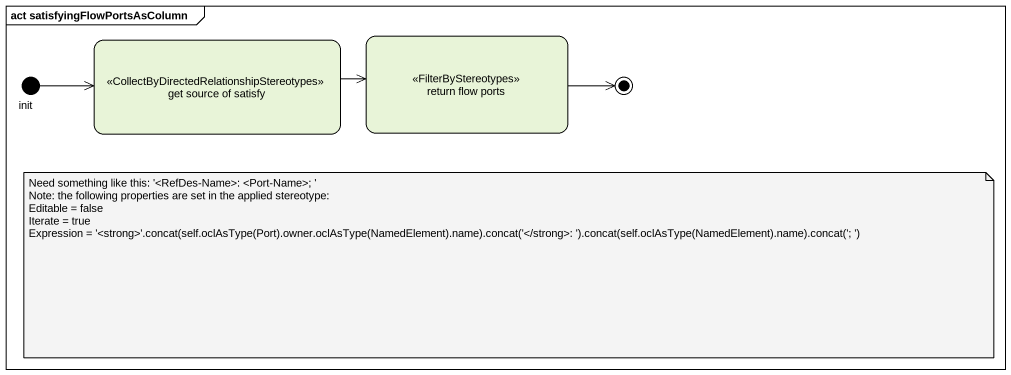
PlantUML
@startuml
mainframe act satisfyingFlowPortsAsColumn
hide empty description
state "get source of satisfy" as get_source_of_satisfy <<CollectByDirectedRelationshipStereotypes>>
state "return flow ports" as return_flow_ports <<FilterByStereotypes>>
state init <<start>>
get_source_of_satisfy -right-> return_flow_ports
init -right-> get_source_of_satisfy
return_flow_ports -right-> [*]
note as N1
  Need something like this: '<RefDes-Name>: <Port-Name>; '
  Note: the following properties are set in the applied stereotype:
  Editable = false
  Iterate = true
  Expression = '<strong>'.concat(self.oclAsType(Port).owner.oclAsType(NamedElement).name).concat('</strong>: ').concat(self.oclAsType(NamedElement).name).concat('; ')
end note
@enduml
